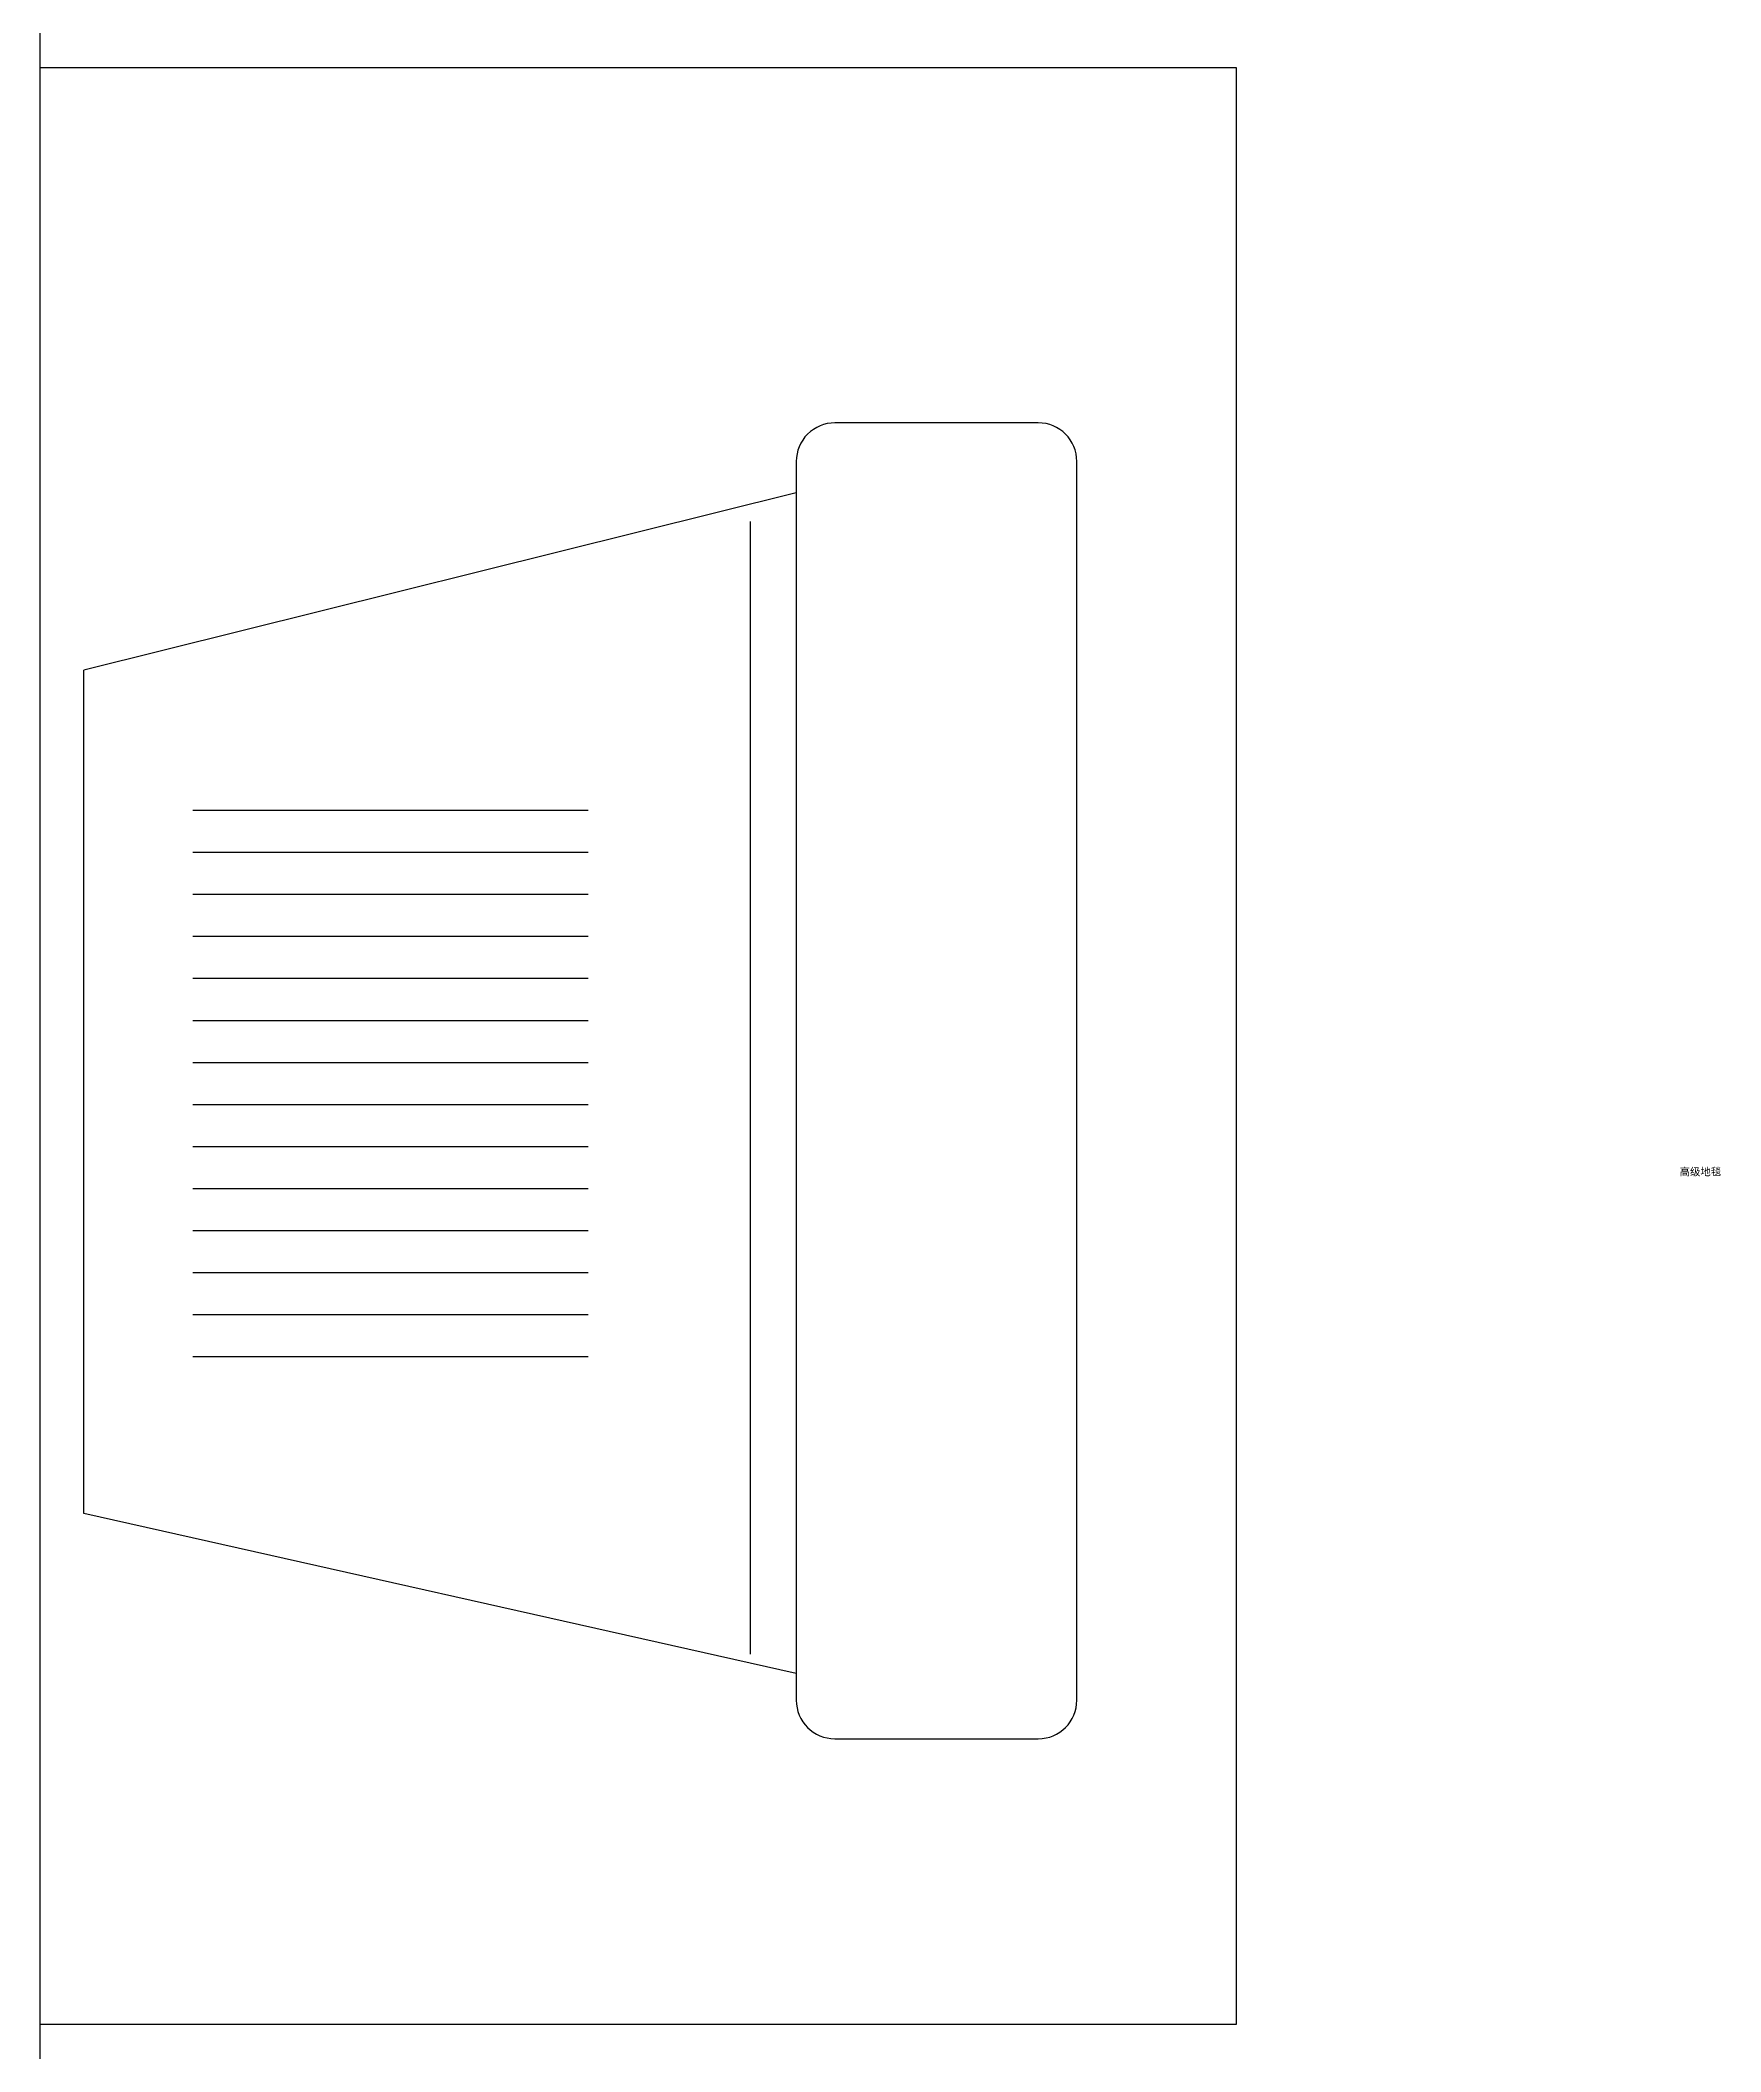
# Model space of a CAD drawing. Header units: centimetres. Extents: x 8510 to 16419, y -974 to 2536.
# Drawn here: x 10100.6 to 10177.9, y 1388.4 to 1480.9 of the extents above; entities that cross this region are included whole.
import ezdxf

# ---------------------------------------------------------------- set-up
doc = ezdxf.new("R2010")
doc.units = ezdxf.units.CM
for name, color, linetype in [('5', 5, 'Continuous'), ('AXIS', 3, 'Continuous'), ('P5', 5, 'Continuous'), ('轴线', 1, 'Continuous')]:
    doc.layers.add(name, color=color, linetype=linetype)
doc.styles.add('文3.5', font='', dxfattribs={"height": 3.5})
doc.styles.get('文3.5').set_extended_font_data('PMingLiU')

# ---------------------------------------------------------------- blocks, each defined once
blk = doc.blocks.new('42')
at = {"layer": '5'}
for p, q in [((-87017.25, -72457.87), (-86467.25, -72457.87)), ((-87017.25, -73357.87), (-87017.25, -72457.87)), ((-86467.25, -72457.87), (-86467.25, -73357.87)), ((-86832.67, -72589.28), (-86926.2, -72589.28)), ((-86943.96, -72607.03), (-86943.96, -73176.69)), ((-86814.91, -73176.69), (-86814.91, -72607.03)), ((-86814.91, -72619.37), (-86487.26, -72692.84)), ((-86793.74, -73149.02), (-86793.74, -72628.18)), ((-86487.26, -72692.84), (-86487.26, -73080.77)), ((-86537.4, -72765.01), (-86719.3, -72765.01)), ((-86537.4, -72784.34), (-86719.3, -72784.34)), ((-86537.4, -72803.67), (-86719.3, -72803.67)), ((-86537.4, -72823), (-86719.3, -72823)), ((-86537.4, -72842.34), (-86719.3, -72842.34)), ((-86537.4, -72861.67), (-86719.3, -72861.67)), ((-86537.4, -72881), (-86719.3, -72881)), ((-86537.4, -72900.34), (-86719.3, -72900.34)), ((-86537.4, -72919.67), (-86719.3, -72919.67)), ((-86537.4, -72919.67), (-86719.3, -72919.67)), ((-86537.4, -72939), (-86719.3, -72939)), ((-86537.4, -72939), (-86719.3, -72939)), ((-86537.4, -72958.34), (-86719.3, -72958.34)), ((-86537.4, -72977.67), (-86719.3, -72977.67)), ((-86537.4, -72997), (-86719.3, -72997)), ((-86537.4, -73016.33), (-86719.3, -73016.33)), ((-86814.91, -73162.33), (-86487.26, -73080.77)), ((-86926.2, -73194.44), (-86832.67, -73194.44)), ((-86467.25, -73357.87), (-87017.25, -73357.87))]:
    blk.add_line(p, q, dxfattribs=at)
for centre, start, end in [((-86926.2, -72607.03), 90, 180), ((-86832.67, -72607.03), 0, 90), ((-86926.2, -73176.69), 180, 270), ((-86832.67, -73176.69), 270, 0)]:
    blk.add_arc(centre, 17.75, start, end, dxfattribs=at)
blk = doc.blocks.new('43')
at = {"layer": 'P5'}
blk.add_blockref('42', (0, 0), dxfattribs=at)

msp = doc.modelspace()

# ---------------------------------------------------------------- linework, layer by layer
at = {"layer": '轴线', "color": 7}
msp.add_line((10100.577, 924.627), (10100.577, 1856.127), dxfattribs=at)

# ---------------------------------------------------------------- block references
at = {"layer": 'P5', "color": 7, "xscale": 0.1, "yscale": 0.1, "zscale": 0.1, "rotation": 180}
msp.add_blockref('43', (1453.852, -5856.16), dxfattribs=at)

# ---------------------------------------------------------------- texts
at = {"layer": 'AXIS', "color": 7, "style": '文3.5'}
msp.add_text('高级地毯', height=0.35, dxfattribs=at).set_placement((10175.967, 1428.667))

doc.saveas('drawing.dxf')
